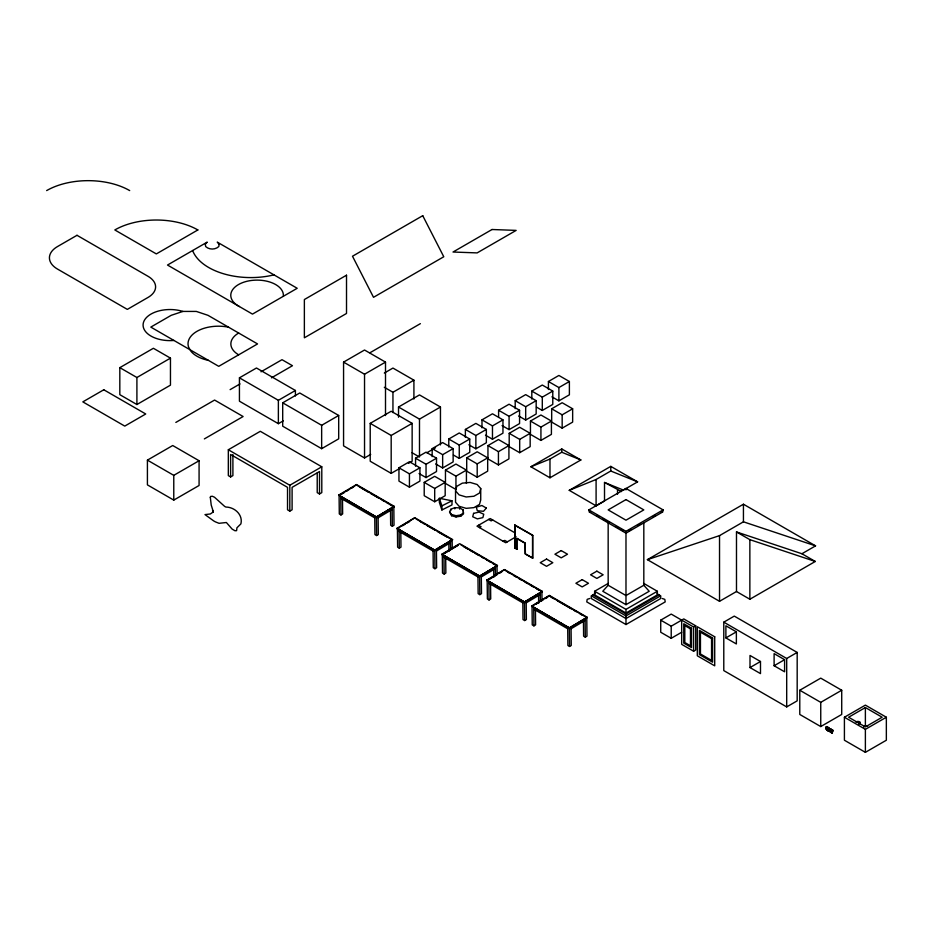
<?xml version="1.0" encoding="UTF-8"?>
<svg xmlns="http://www.w3.org/2000/svg" width="933" height="933" viewBox="0 0 933 933"><rect width="100%" height="100%" fill="white"/><g stroke="black" fill="none" stroke-linecap="round" stroke-linejoin="round"><path stroke-width="1.4" d="M827.035 727.378L826.825 726.562C824.119 728.02 827.944 731.845 827.443 728.498C828.282 724.859 827.116 729.828 827.105 728.393M828.107 727.553L827.466 727.425M828.772 728.836L828.726 730.877L827.956 731.017L828.481 730.714C829.729 729.933 830.883 729.256 831.338 729.466C828.551 727.448 831.898 732.09 832.912 730.982C832.423 727.717 830.09 735.694 832.912 730.982M833.041 730.317C832.283 730.936 828.352 732.253 830.475 729.664M827.128 729.023L827.035 730.003L826.3 728.988M831.385 731.075C828.889 729.583 830.685 734.119 828.691 727.647L826.941 727.728M829.624 731.892L830.545 731.414L830.323 729.921M827.956 731.017L828.014 729.349L829.262 728.615L828.014 729.011L829.157 728.311M830.965 731.075L830.522 730.399L830.86 731.274M831.291 731.472C829.134 731.764 833.309 734.434 832.026 731.752M831.023 729.781L829.379 729.606L831.548 729.478M826.125 728.311C826.137 730.457 829.239 726.655 828.562 728.813M455.537 490.851L456.773 486.35L462.336 483.142L470.127 482.431L477.148 484.495L480.728 488.542L480.728 499.925L479.492 504.415L473.917 507.634L466.138 508.345L459.118 506.281L455.537 502.234L455.537 490.851L459.118 494.898L466.138 496.974L473.917 496.251L479.492 493.044L480.728 488.542M826.16 728.696C828.737 730.212 825.717 729.548 826.008 727.192M825.938 727.378L826.766 727.192M832.318 732.008L831.898 731.81M449.566 511.984L450.826 509.266L454.814 507.657L459.666 507.902L463.106 509.885L463.526 513.896L460.739 516.206L456.039 516.929L451.619 515.739L449.566 511.984L451.619 514.526L456.039 515.716L460.739 514.993L463.526 512.683M828.737 728.918L828.481 730.714M608.164 522.725L608.164 585.259L602.776 591.265L625.985 604.677L649.205 591.265L643.817 585.259L643.817 522.725M830.545 731.414L829.81 730.224M662.605 512.019L663.106 509.896L625.985 488.46L588.875 509.896L589.376 512.019L625.985 533.163L662.605 512.019L662.045 512.24A2.344 1.924 0 0 1 661.392 512.31M826.72 727.355L827.314 727.005M827.653 727.892L828.014 729.011M832.446 730.656L831.735 730.504M338.667 495.108L356.488 484.554L394.227 506.351L376.419 517.383L338.667 495.108L376.407 516.905L376.617 535.542L378.297 534.551L378.087 516.147M339.857 494.887L346.983 490.665M349.362 489.265L351.741 487.854M354.12 486.443L356.488 484.554M341.933 493.907L344.277 492.519M346.621 491.131L348.965 489.743M351.298 488.356L353.642 486.968M387.102 502.957L393.819 506.829L376.419 517.139L339.087 495.586L339.297 513.99L340.965 514.958L342.644 513.966L342.481 498.642M376.407 516.905L394.227 506.351M378.11 517.827L392.152 509.511M390.495 509.931L390.67 525.267L392.338 526.235L394.018 525.232L393.819 506.829M396.991 528.3L414.823 517.757L452.563 539.542L434.743 550.575L396.991 528.3L434.743 550.097L434.953 568.733L436.632 567.742L436.422 549.339M397.003 528.789L414.823 517.757M400.805 531.833L400.98 547.158L399.301 548.149L397.621 547.181L397.423 528.778L399.102 527.786M402.613 525.711L404.957 524.323M407.289 522.935L409.634 521.547M434.743 550.097L452.563 539.542M436.446 551.018L450.487 542.703M441.869 554.214L459.689 543.659L497.441 565.456L479.62 576.489L441.869 554.214L479.62 575.999L479.819 594.648L481.498 593.645L481.3 575.241M441.88 554.692L458.511 544.849M443.968 553.701L458.021 545.385M497.114 574.425L497.021 565.934L479.62 576.244L442.3 554.692L442.499 573.095L444.178 574.063L445.857 573.072L445.682 557.747M479.62 575.999L497.441 565.456M481.311 576.932L495.365 568.617M486.746 580.116L504.566 569.573L542.306 591.359L524.498 602.391L486.746 580.116L524.486 601.913L524.696 620.55L526.375 619.559L526.177 601.155M486.746 580.606L504.566 569.573M490.012 578.915L492.356 577.527M494.7 576.139L497.044 574.751M499.377 573.363L501.721 571.976M541.991 600.339L541.898 591.849L524.498 602.147L487.166 580.594L487.376 598.998L489.055 599.966L490.723 598.974L490.56 583.65M524.486 601.913L542.306 591.359M526.189 602.835L540.242 594.519M531.623 606.03L549.444 595.476L587.184 617.273L569.363 628.306L531.623 606.03L569.363 627.816L569.573 646.464L571.253 645.461L571.043 627.058M531.623 606.508L549.444 595.476M536.067 604.129L538.399 602.741M540.743 601.353L543.088 599.966M545.432 598.578L547.764 597.19M583.452 620.853L583.615 636.178L585.294 637.146L586.974 636.154L586.775 617.751L569.363 628.049L532.043 606.508L532.242 624.912L533.921 625.88L535.6 624.888L535.437 609.564M569.363 627.816L587.184 617.273M571.066 628.749L585.108 620.433M119.821 367.649L153.385 348.277L170.459 358.132L170.459 385.154L136.906 404.525L119.821 394.671L119.821 367.649L136.906 377.503L170.459 358.132M283.247 420.876L278.372 423.687L239.431 401.202L239.431 377.83L256.47 367.999L295.411 390.484L295.411 395.977M230.113 389.644L240.003 383.929M261.007 371.8L282.011 359.683L292.461 365.713L271.456 377.842M175.836 422.427L214.59 400.059L243.116 416.526L204.362 438.907M147.414 460.132L172.722 445.519L199.079 460.739L199.079 485.487L173.771 500.1L147.414 484.88L147.414 460.132L173.771 475.352L199.079 460.739M370.704 454.418L364.535 457.975L343.566 445.869L343.566 362.121L364.535 350.015L385.504 362.121L385.504 415.547M239.431 377.83L278.372 400.315L295.411 390.484M282.699 402.823L299.75 392.98L338.691 415.465L338.691 438.837L321.652 448.68L282.699 426.194L282.699 402.823L321.652 425.308L338.691 415.465M369.969 352.756L420.375 323.658M232.9 454.581L232.9 475.62L230.614 476.938L228.328 475.62L228.328 449.764L260.307 431.303L321.792 466.792L321.792 492.647L319.506 493.965L317.22 492.647L317.22 473.008M343.566 362.121L364.535 374.226L385.504 362.121M384.314 373.048L392.945 368.069L413.914 380.174L413.914 399.021M384.314 387.288L392.945 392.28L413.914 380.174M399.814 468.378L391.184 473.358L370.214 461.252L370.214 423.36L391.184 411.255L412.141 423.36L412.141 461.252L408.444 463.386M398.519 417.226L398.519 407.021L419.488 394.916L440.458 407.021L440.458 444.913M228.328 449.764L289.813 485.253L321.792 466.792M370.214 423.36L391.184 435.466L412.141 423.36M398.519 407.021L419.488 419.127L440.458 407.021M230.614 476.938L230.614 454.488L287.527 487.353L287.527 509.803L289.813 511.121L292.099 509.803L292.099 487.353L319.506 471.527L319.506 493.965M398.951 467.795L409.435 461.742L419.92 467.795L419.92 481.113L409.435 487.166L398.951 481.113L398.951 467.795L409.435 473.847L419.92 467.795M415.558 466.197L415.558 458.208L426.043 452.155L436.527 458.208L436.527 471.527L426.043 477.579L419.045 473.544M432.166 456.61L432.166 448.621L442.65 442.569L453.135 448.621L453.135 461.928L442.65 467.981L435.653 463.946M448.773 447.024L448.773 439.023L459.258 432.97L469.742 439.023L469.742 452.342L459.258 458.395L453.426 455.036M465.38 437.425L465.38 429.437L475.865 423.384L486.35 429.437L486.35 442.755L475.865 448.808L468.867 444.773M481.988 427.839L481.988 419.85L492.472 413.797L502.957 419.85L502.957 433.169L492.472 439.221L485.475 435.186M498.595 416.923L498.595 410.263L509.08 404.211L519.564 410.263L519.564 423.582L509.08 429.635L502.082 425.6M515.203 408.666L515.203 400.677L525.687 394.624L536.172 400.677L536.172 413.995L525.687 420.048L518.69 416.013M531.81 399.079L531.81 391.09L542.295 385.037L552.779 391.09L552.779 404.409L542.295 410.462L536.463 407.091M548.417 389.493L548.417 381.504L558.902 375.451L569.387 381.504L569.387 394.811L558.902 400.863L551.916 396.828M426.882 452.75L435.524 447.758M415.558 458.208L426.043 464.261L436.527 458.208M432.166 448.621L442.65 454.674L453.135 448.621M448.773 439.023L459.258 445.076L469.742 439.023M465.38 429.437L475.865 435.489L486.35 429.437M481.988 419.85L492.472 425.903L502.957 419.85M498.595 410.263L509.08 416.316L519.564 410.263M515.203 400.677L525.687 406.73L536.172 400.677M531.81 391.09L542.295 397.143L552.779 391.09M548.417 381.504L558.902 387.557L569.387 381.504M424.212 482.384L434.696 476.331L445.181 482.384L445.181 495.703L434.696 501.756L424.212 495.703L424.212 482.384L434.696 488.437L445.181 482.384M466.43 470.115L455.945 476.168L455.945 489.487L445.461 483.434L445.461 470.115L455.945 464.063L466.43 470.115L466.43 483.434M466.71 457.846L477.195 451.794L487.679 457.846L487.679 471.165L477.195 477.218L466.71 471.165L466.71 457.846L477.195 463.899L487.679 457.846M487.947 445.589L498.432 439.525L508.917 445.589L508.917 458.896L498.432 464.949L487.947 458.896L487.947 445.589L498.432 451.642L508.917 445.589M509.196 433.32L519.681 427.267L530.166 433.32L530.166 446.639L519.681 452.692L509.196 446.639L509.196 433.32L519.681 439.373L530.166 433.32M530.445 421.051L540.93 414.998L551.415 421.051L551.415 434.37L540.93 440.423L530.445 434.37L530.445 421.051L540.93 427.104L551.415 421.051M551.683 408.782L562.167 402.729L572.652 408.782L572.652 422.101L562.167 428.154L551.683 422.101L551.683 408.782L562.167 414.835L572.652 408.782M530.9 466.78L561.771 448.948L580.862 459.969L549.98 477.789L530.9 466.78L549.98 459.059L561.771 452.248L580.862 459.969M479.515 527.623L481.078 526.725L478.547 525.256M492.729 519.996L491.166 520.906L488.624 519.436M569.258 490.338L610.777 466.372L637.612 481.86L623.384 490.082L604.514 482.454L604.514 500.974L596.094 505.838L569.258 490.338L596.094 479.492L610.777 471.013L637.612 481.86M516.777 549.14L514.701 547.939L514.911 525.057L532.743 535.355L532.743 558.109L525.162 553.98L525.162 543.321L516.777 538.481L516.777 549.14L516.777 538.481M503.179 541.292L504.741 540.382L507.272 541.851M516.101 536.755L505.709 542.749L476.985 526.165L490.198 518.538L515.144 532.941M514.701 525.186L532.743 535.355M514.701 547.939L516.987 549.012M525.162 543.321L525.372 553.852L532.743 558.109M588.875 509.896L625.985 531.32L663.106 509.896M628.422 530.889L630.86 529.477M638.149 525.267L640.586 523.868M652.75 516.835L655.176 515.436M647.397 559.66L743.438 504.217L815.57 545.863L801.913 553.747L736.487 531.938L736.487 591.522L719.53 601.307L647.397 559.66L719.53 535.624L743.438 521.815L815.57 545.863M643.56 583.3L657.357 591.265L657.357 594.904L625.985 613.016L594.624 594.904L594.624 591.265L608.421 583.3M595.394 593.493L591.265 595.872L591.265 598.508L625.985 618.556L660.716 598.508L660.716 595.872L656.995 593.726M643.817 585.259L625.985 595.546L608.164 585.259M594.624 591.265L625.985 609.377L657.357 591.265M625.985 613.984L659.036 594.904L659.713 595.895A1.749 1.434 0 0 0 660.471 595.919L625.985 615.92L591.51 595.919A1.749 1.434 0 0 0 592.268 595.895L592.945 594.904L625.985 613.984L625.985 618.556M589.714 598.508L587.172 599.359L586.775 601.902L625.985 624.539L665.206 601.902L664.809 599.359L662.267 598.508M681.696 632.247L671.212 638.3L660.727 632.247L660.727 620.142L671.212 614.089L693.616 627.023L695.715 625.81L695.715 650.021L693.616 651.234L681.673 644.341L681.673 620.118M671.212 638.3L671.212 626.195L683.761 618.917L695.715 625.81M736.487 591.522L749.864 599.243L815.29 561.468L801.913 553.747M723.786 622.159L734.271 616.107L797.179 652.435L797.179 700.858L786.694 706.911L723.786 670.594L723.786 622.159L786.694 658.488L797.179 652.435M725.886 637.904L736.37 631.851L736.37 643.957L725.886 637.904L725.886 625.798L736.37 631.851M750.004 667.562L760.488 661.509L760.488 673.614L750.004 667.562L750.004 655.456L760.488 661.509M774.11 665.742L784.595 659.689L784.595 671.795L774.11 665.742L774.11 653.636L784.595 659.689M799.779 690.245L820.748 678.139L841.718 690.245L841.718 714.456L820.748 726.562L799.779 714.456L799.779 690.245L820.748 702.351L841.718 690.245M825.635 727.705L826.825 726.562M844.412 717.232L865.381 705.126L886.35 717.232L886.35 740.231L865.381 752.336L844.412 740.231L844.412 717.232L865.381 729.338L886.35 717.232M826.51 727.682L827.746 727.099M827.093 728.253L828.236 727.542M827.431 728.218L828.691 727.647M865.381 707.541L848.61 717.232L865.381 726.912L882.151 717.232L865.381 707.541L865.381 726.434M829.262 728.615L828.166 727.95M826.708 730.306L828.038 729.466M829.379 729.606L830.79 728.86M829.495 729.816L830.242 729.268M829.938 731.017L830.906 730.597M830.125 731.145L830.988 730.831M831.863 730.154L832.539 729.863M831.303 731.309L832.259 730.446M831.641 733.151L832.493 732.463M441.892 509.978L441.892 505.861L451.98 500.799L451.98 504.916L441.892 509.978L439.35 502.397L439.35 498.292L451.98 500.799M182.88 311.424L171.229 315.307L150.808 327.098L218.742 366.331L257.543 343.927L207.966 315.307L196.327 311.424L182.88 311.424A26.929 15.546 0 0 0 143.495 322.363A26.929 15.546 0 0 0 173.935 340.452M736.487 531.938L749.864 539.659L815.29 561.468M604.514 482.454L621.506 491.563M589.376 512.019L589.936 512.24A2.344 1.924 0 0 0 590.589 512.31M596.805 515.436L599.231 516.835M602.881 518.946L608.957 522.457M616.258 526.667L618.696 528.078M621.121 529.477L623.559 530.889M445.461 470.115L455.945 476.168M412.083 452.75L419.488 457.018L419.488 419.127M660.727 620.142L671.212 626.195M516.987 538.364L525.372 543.204M416.083 518.958L421.11 521.862M423.629 523.32L452.563 540.02M460.96 544.872L487.376 560.127M489.895 561.573L497.441 565.934M504.566 570.051L542.318 591.837M549.444 595.954L587.195 617.751M420.282 521.629L424.049 523.81M426.568 525.256L435.373 530.341M437.892 531.798L446.697 536.883M463.888 546.808L467.666 548.989M470.185 550.435L472.704 551.893M475.212 553.351L478.991 555.52M481.51 556.978L484.017 558.435M486.536 559.882L490.315 562.063M492.834 563.52L495.341 564.966M507.505 571.987L510.024 573.445M513.803 575.626L516.311 577.072M518.83 578.53L521.349 579.976M525.116 582.157L527.635 583.615M530.154 585.061L533.933 587.242M536.44 588.7L538.959 590.146M551.123 597.167L553.642 598.624M557.409 600.805L571.253 608.794M573.772 610.24L576.291 611.698M580.058 613.879L582.577 615.325M356.488 485.043L359.007 486.49M361.526 487.947L387.941 503.202M390.461 504.648L394.239 506.829M359.427 486.979L368.232 492.064M370.751 493.522L378.297 497.872M382.075 500.053L384.594 501.511M397.423 528.778L434.743 550.33L452.143 540.032L452.248 548.522M399.114 531.437L433.087 551.041M443.991 557.339L477.964 576.956M488.869 583.253L522.83 602.858M533.734 609.156L567.707 628.772M340.79 498.245L374.751 517.85M434.953 568.733L433.274 567.765L433.064 549.362M479.819 594.648L478.151 593.68L477.941 575.276M524.696 620.55L523.016 619.582L522.818 601.179M569.573 646.464L567.894 645.484L567.696 627.081M376.617 535.542L374.938 534.574L374.739 516.171M832.446 731.495L832.294 732.837L831.373 731.973M829.95 729.874L831.268 731.075M439.35 498.292L441.892 505.861M585.096 618.742L585.294 637.146M540.219 592.84L540.312 601.482M538.574 594.951L538.668 603.301M533.723 607.476L533.921 625.88M495.341 566.926L495.446 575.579M493.697 569.037L493.79 577.399M488.845 581.562L489.055 599.966M450.476 541.023L450.569 549.677M448.831 543.134L448.925 551.485M443.968 555.66L444.178 574.063M399.102 529.746L399.301 548.149M392.14 507.832L392.338 526.235M340.767 496.554L340.965 514.958M865.381 729.338L865.381 752.336M820.748 702.351L820.748 726.562M786.694 658.488L786.694 706.911M749.864 539.659L749.864 599.243M743.438 504.217L743.438 521.815M719.53 535.624L719.53 601.307M693.616 627.023L693.616 651.234M625.985 488.46L625.985 489.895M625.985 531.32L625.985 604.677M625.985 609.377L625.985 613.016M625.985 619.454L625.985 624.539M617.518 489.953L617.518 494.233M610.777 466.372L610.777 471.013M596.094 479.492L596.094 505.838M562.167 414.835L562.167 428.154M561.771 448.948L561.771 452.248M558.902 387.557L558.902 400.863M549.98 459.059L549.98 477.789M542.295 397.143L542.295 410.462M540.93 427.104L540.93 440.423M532.533 535.472L532.533 558.237M525.687 406.73L525.687 420.048M519.681 439.373L519.681 452.692M514.911 525.057L514.911 547.823M509.08 416.316L509.08 429.635M498.432 451.642L498.432 464.949M492.472 425.903L492.472 439.221M477.195 463.899L477.195 477.218M475.865 435.489L475.865 448.808M463.106 509.885L463.106 511.097M460.739 514.993L460.739 516.206M459.666 507.902L459.666 509.115M459.258 445.076L459.258 458.395M456.039 515.716L456.039 516.929M454.814 507.657L454.814 508.87M451.619 514.526L451.619 515.739M450.826 509.266L450.826 510.479M442.65 454.674L442.65 467.981M434.696 488.437L434.696 501.756M426.043 464.261L426.043 477.579M409.435 473.847L409.435 487.166M392.945 392.28L392.945 412.573M391.184 435.466L391.184 473.358M364.535 374.226L364.535 457.975M321.652 425.308L321.652 448.68M289.813 485.253L289.813 511.121M278.372 400.315L278.372 423.687M173.771 475.352L173.771 500.1M136.906 377.503L136.906 404.525M238.673 354.82A26.684 15.406 0 0 1 238.673 333.034M208.421 360.36A30.451 17.575 0 0 1 191.043 351.403L188.559 347.041A30.451 17.575 0 0 1 228.527 327.18M273.987 274.873A59.584 34.404 0 0 1 192.618 250.534M239.454 306.584A26.311 15.196 0 0 1 247.175 281.23A26.311 15.196 0 0 1 283.329 296.286M46.65 190.589A58.721 33.903 0 0 1 129.687 190.589M855.934 722.119A2.367 1.365 0 0 1 859.876 721.967A2.367 1.365 0 0 1 858.605 724.125M863.585 727.402A2.367 1.365 0 0 1 865.054 726.142A2.367 1.365 0 0 1 867.643 726.434M210.322 497.359L211.208 504.998L213.354 511.879L210.38 513.966L205.003 514.596L213.54 520.812A35.932 20.748 0 0 0 215.441 521.885L219.022 523.308L226.381 522.503L232.154 529.116L234.953 530.737L236.562 530.667A54.825 31.652 0 0 0 236.76 529.419L236.924 527.81L240.901 523.868C243.128 514.818 234.731 507.155 225.961 507.051A5.866 3.382 0 0 1 224.317 506.106L214.508 497.231L212.374 496.263L210.601 496.461L210.322 497.359M219.185 244.213L218.777 246.569C215.266 249.869 209.19 249.869 205.68 246.569L205.272 244.213L207.219 242.113L167.497 265.042L252.481 314.106L297.207 288.285L217.237 242.113L219.185 244.213M473.579 513.36L472.716 516.754L477.358 518.876L482.874 517.617L483.749 514.235L479.096 512.1L473.579 513.36M486.35 508.065L483.504 511.296L477.299 510.736L476.32 507.155L481.918 505.511L486.35 508.065M77.007 235.303L57.508 246.557A27.582 15.919 0 0 0 57.508 269.077L127.331 309.394L148.009 297.452A25.914 14.963 0 0 0 148.009 276.296L77.007 235.303M197.854 229.95L156.336 253.916L114.817 229.95A58.721 33.903 0 0 1 197.854 229.95M103.796 389.772L82.827 401.878L124.765 426.101L145.735 413.984L103.796 389.772M422.742 215.686L352.499 256.237L373.515 297.312L443.77 256.762L422.742 215.686M346.516 275.2L304.368 299.54L304.368 337.793L346.516 313.465L346.516 275.2M492.029 229.506L453.018 252.027L477.136 252.901L516.147 230.393L492.029 229.506M625.985 499.598L608.164 509.896L625.985 520.182L643.817 509.896L625.985 499.598M546.54 559.054L540.242 562.692L546.54 566.319L552.826 562.692L546.54 559.054M561.211 550.587L554.925 554.214L561.211 557.841L567.509 554.214L561.211 550.587M582.18 579.638L575.894 583.265L582.18 586.904L588.478 583.265L582.18 579.638M596.863 571.159L590.577 574.798L596.863 578.425L603.15 574.798L596.863 571.159M714.713 636.784L697.301 626.731L697.301 655.782L714.713 665.835L714.713 636.784M712.614 637.985L699.4 630.358L699.4 654.581L712.614 662.208L712.614 637.985M711.564 638.592L700.45 632.177L700.45 653.975L711.564 660.389L711.564 638.592M691.528 628.236L683.761 623.757L683.761 643.129L691.528 647.607L691.528 628.236M690.478 628.842L684.81 625.577L684.81 642.522L690.478 645.788L690.478 628.842M213.354 511.879L212.572 510.783L213.354 511.879"/></g></svg>
